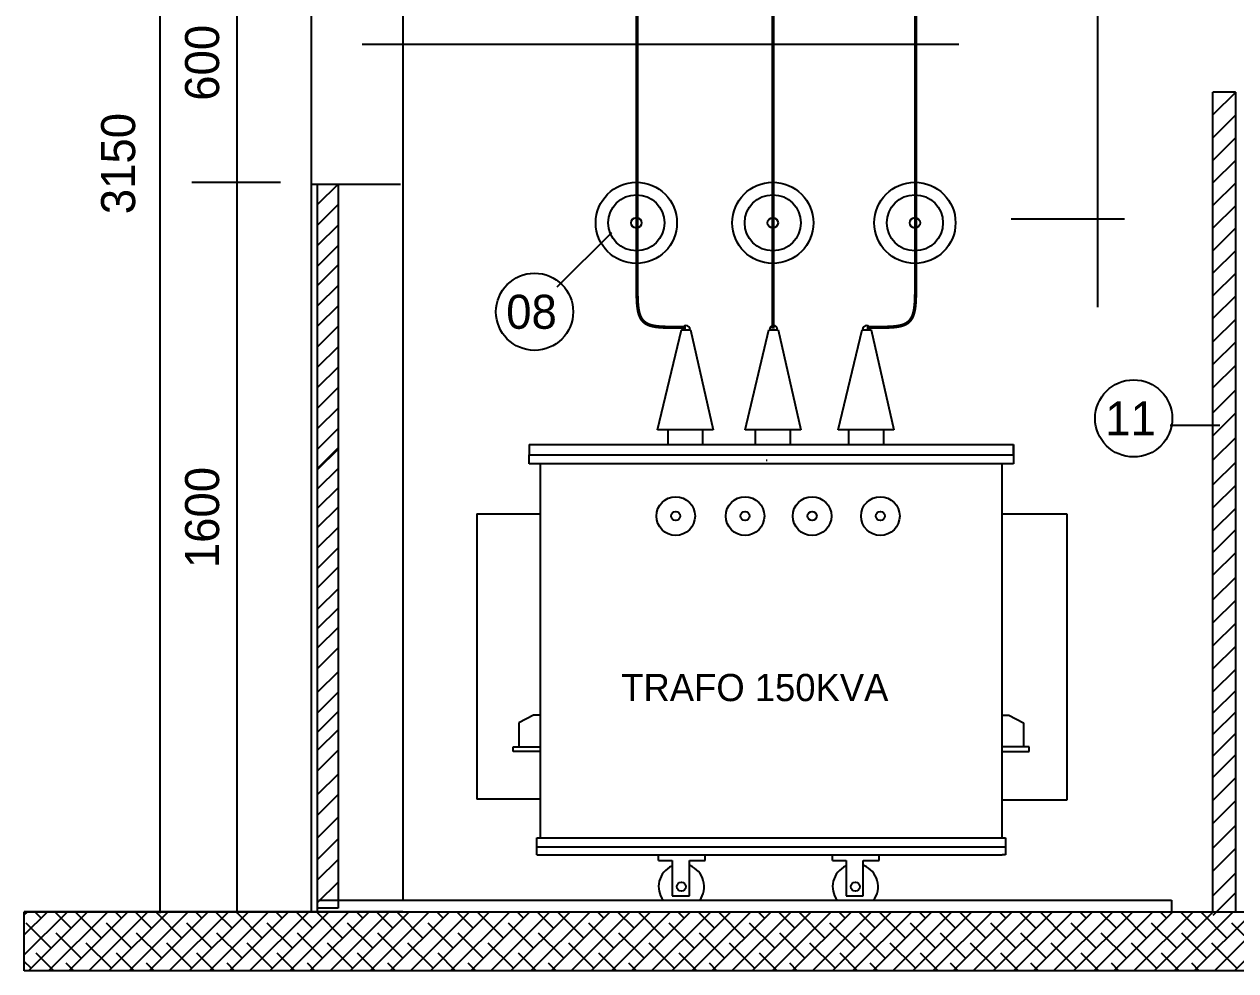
# Model space of a CAD drawing. Extents: x 0.013 to 0.842, y 0.009 to 0.544.
# Drawn here: x 0.2084 to 0.2618, y 0.127 to 0.1687 of the extents above; entities that cross this region are included whole.
import ezdxf

# ---------------------------------------------------------------- set-up
doc = ezdxf.new("R2010")
doc.units = 0
doc.header["$LTSCALE"] = 250
doc.header["$MEASUREMENT"] = 0
doc.linetypes.add('DASHED', pattern=[0.75, 0.5, -0.25])
doc.layers.get('0').update_dxf_attribs({"linetype": 'CONTINUOUS'})
doc.layers.add('DETALHES-DIVERSOS', color=7, linetype='CONTINUOUS')
doc.styles.add('ROMANS', font='TXT', dxfattribs={"height": 100})

# ---------------------------------------------------------------- blocks, each defined once
blk = doc.blocks.new('*X2')
at = {"color": 0}
for p, q in [((72330, 43868.95205724147), (72711.04794275854, 44250)), ((72330, 44045.7287525381), (72534.2712474619, 44250)), ((72330, 44222.50544783474), (72357.49455216527, 44250)), ((72367.82463805517, 43730), (72887.82463805517, 44250)), ((72478.44507162111, 44194.17382415922), (72422.61889578035, 44249.99999999998)), ((72544.6013333518, 43730), (73064.6013333518, 44250)), ((72743.61011456607, 44105.78547651091), (72599.39559107699, 44249.99999999998)), ((72721.37802864845, 43730), (73241.37802864845, 44250)), ((73008.77515751102, 44017.39712886259), (72787.80428839022, 44238.36799798338)), ((72898.15472394509, 43730), (73418.15472394509, 44250)), ((73074.93141924172, 43730), (73594.93141924172, 44250)), ((73185.55185280766, 44194.17382415922), (73129.7256769669, 44249.99999999998)), ((73251.70811453836, 43730), (73771.70811453836, 44250)), ((73450.71689575262, 44105.78547651091), (73306.50237226354, 44249.99999999998)), ((73428.48480983499, 43730), (73948.48480983499, 44250)), ((73715.88193869757, 44017.39712886259), (73494.91106957677, 44238.36799798338)), ((73605.26150513164, 43730), (74125.26150513164, 44250)), ((73782.03820042827, 43730), (74302.03820042827, 44250)), ((73892.6586339942, 44194.17382415922), (73836.83245815343, 44250)), ((73958.8148957249, 43730), (74478.8148957249, 44250)), ((74157.82367693917, 44105.78547651091), (74013.60915345009, 44249.99999999998)), ((74135.59159102154, 43730), (74655.59159102154, 44250)), ((74422.98871988412, 44017.39712886259), (74202.01785076332, 44238.36799798338)), ((74312.36828631817, 43730), (74832.36828631817, 44250)), ((74489.14498161482, 43730), (75009.14498161482, 44250)), ((74599.76541518075, 44194.17382415922), (74543.93923933999, 44249.99999999998)), ((74665.92167691146, 43730), (75185.92167691146, 44250)), ((74864.9304581257, 44105.78547651091), (74720.71593463661, 44250)), ((74842.69837220809, 43730), (75362.69837220809, 44250)), ((75130.09550107067, 44017.39712886259), (74909.12463194988, 44238.36799798338)), ((75019.47506750473, 43730), (75539.47506750473, 44250)), ((75196.25176280136, 43730), (75716.25176280136, 44250)), ((75306.8721963673, 44194.17382415922), (75251.04602052654, 44249.99999999998)), ((75373.02845809801, 43730), (75893.02845809801, 44250)), ((75572.03723931225, 44105.78547651091), (75427.82271582317, 44249.99999999998)), ((75549.80515339464, 43730), (76069.80515339464, 44250)), ((75837.2022822572, 44017.39712886259), (75616.23141313641, 44238.36799798338)), ((75726.58184869128, 43730), (76246.58184869128, 44250)), ((75903.35854398791, 43730), (76423.35854398791, 44250)), ((76013.97897755385, 44194.17382415922), (75958.15280171309, 44249.99999999998)), ((76080.13523928454, 43730), (76600.13523928454, 44250)), ((76279.1440204988, 44105.78547651091), (76134.92949700973, 44249.99999999998)), ((76256.91193458119, 43730), (76776.91193458119, 44250)), ((76544.30906344375, 44017.39712886259), (76323.33819432296, 44238.36799798338)), ((76433.68862987783, 43730), (76953.68862987783, 44250)), ((76610.46532517446, 43730), (77130.46532517446, 44250)), ((76721.0857587404, 44194.17382415922), (76665.25958289964, 44249.99999999998)), ((76787.2420204711, 43730), (77307.2420204711, 44250)), ((76986.25080168535, 44105.78547651091), (76842.03627819628, 44249.99999999998)), ((76964.01871576774, 43730), (77484.01871576774, 44250)), ((77251.4158446303, 44017.39712886259), (77030.44497550951, 44238.36799798338)), ((77140.79541106438, 43730), (77660.79541106438, 44250)), ((77317.57210636101, 43730), (77837.57210636101, 44250)), ((77428.19253992694, 44194.17382415922), (77372.36636408616, 44250)), ((77494.34880165764, 43730), (78014.34880165764, 44250)), ((77693.3575828719, 44105.78547651091), (77549.14305938283, 44249.99999999998)), ((77671.12549695428, 43730), (78191.12549695428, 44250)), ((77958.52262581685, 44017.39712886259), (77737.55175669606, 44238.36799798338)), ((77847.90219225093, 43730), (78367.90219225093, 44250)), ((78024.67888754756, 43730), (78544.67888754756, 44250)), ((78135.29932111349, 44194.17382415922), (78079.47314527273, 44249.99999999998)), ((78201.4555828442, 43730), (78721.4555828442, 44250)), ((78400.46436405844, 44105.78547651091), (78256.24984056935, 44250)), ((78378.23227814083, 43730), (78898.23227814083, 44250)), ((78665.6294070034, 44017.39712886259), (78444.65853788261, 44238.36799798338)), ((78555.00897343746, 43730), (79075.00897343746, 44250)), ((78731.78566873411, 43730), (79251.78566873411, 44250)), ((78842.40610230004, 44194.17382415922), (78786.57992645928, 44249.99999999998)), ((78908.56236403075, 43730), (79428.56236403075, 44250)), ((79107.57114524499, 44105.78547651091), (78963.35662175591, 44249.99999999998)), ((79085.33905932738, 43730), (79605.33905932738, 44250)), ((79372.73618818994, 44017.39712886259), (79151.76531906915, 44238.36799798338)), ((79262.11575462401, 43730), (79782.11575462401, 44250)), ((79438.89244992065, 43730), (79958.89244992065, 44250)), ((79549.51288348659, 44194.17382415922), (79493.68670764583, 44249.99999999998)), ((79615.6691452173, 43730), (80135.6691452173, 44250)), ((79814.67792643154, 44105.78547651091), (79670.46340294246, 44249.99999999998)), ((79792.44584051393, 43730), (80312.44584051393, 44250)), ((80079.84296937649, 44017.39712886259), (79858.8721002557, 44238.36799798338)), ((79969.22253581056, 43730), (80489.22253581056, 44250)), ((80145.9992311072, 43730), (80665.9992311072, 44250)), ((80256.61966467314, 44194.17382415922), (80200.79348883238, 44249.99999999998)), ((80322.77592640383, 43730), (80842.77592640383, 44250)), ((80521.78470761809, 44105.78547651091), (80377.57018412901, 44249.99999999998)), ((80499.55262170047, 43730), (81019.55262170047, 44250)), ((80786.94975056304, 44017.39712886259), (80565.97888144225, 44238.36799798338)), ((80676.3293169971, 43730), (81196.3293169971, 44250)), ((80853.10601229375, 43730), (81373.10601229375, 44250)), ((80963.72644585968, 44194.17382415922), (80907.9002700189, 44250)), ((81029.88270759038, 43730), (81549.88270759038, 44250)), ((81228.89148880464, 44105.78547651091), (81084.67696531556, 44249.99999999998)), ((81206.65940288702, 43730), (81726.65940288702, 44250)), ((81494.0565317496, 44017.39712886259), (81273.0856626288, 44238.36799798338)), ((81383.43609818365, 43730), (81903.43609818365, 44250)), ((81560.21279348028, 43730), (82080.21279348028, 44250)), ((81670.83322704623, 44194.17382415922), (81615.00705120547, 44249.99999999998)), ((81736.98948877693, 43730), (82256.98948877693, 44250)), ((81935.99826999118, 44105.78547651091), (81791.78374650209, 44250)), ((81913.76618407357, 43730), (82433.76618407357, 44250)), ((82201.16331293614, 44017.39712886259), (81980.19244381535, 44238.36799798338)), ((82090.5428793702, 43730), (82610.5428793702, 44250)), ((82267.31957466684, 43730), (82787.31957466684, 44250)), ((82377.94000823278, 44194.17382415922), (82322.11383239202, 44249.99999999998)), ((82444.09626996347, 43730), (82964.09626996347, 44250)), ((82643.10505117773, 44105.78547651091), (82498.89052768865, 44249.99999999998)), ((82620.87296526012, 43730), (83140.87296526012, 44250)), ((82908.27009412268, 44017.39712886259), (82687.29922500189, 44238.36799798338)), ((82797.64966055675, 43730), (83317.64966055675, 44250)), ((82974.42635585339, 43730), (83494.42635585339, 44250)), ((72566.83341926943, 43929.00878121427), (72345.86255014864, 44149.97965033507)), ((73273.94020045597, 43929.00878121427), (73052.96933133517, 44149.97965033507)), ((73981.04698164252, 43929.00878121427), (73760.07611252173, 44149.97965033507)), ((74688.15376282907, 43929.00878121427), (74467.18289370828, 44149.97965033507)), ((75395.26054401562, 43929.00878121427), (75174.28967489483, 44149.97965033507)), ((76102.36732520217, 43929.00878121427), (75881.39645608138, 44149.97965033507)), ((76809.4741063887, 43929.00878121427), (76588.50323726791, 44149.97965033507)), ((77516.58088757526, 43929.00878121427), (77295.61001845446, 44149.97965033507)), ((78223.6876687618, 43929.00878121427), (78002.71679964101, 44149.97965033507)), ((78930.79444994836, 43929.00878121427), (78709.82358082756, 44149.97965033507)), ((79637.9012311349, 43929.00878121427), (79416.93036201411, 44149.97965033507)), ((80345.00801232144, 43929.00878121427), (80124.03714320065, 44149.97965033507)), ((81052.114793508, 43929.00878121427), (80831.1439243872, 44149.97965033507)), ((81759.22157469454, 43929.00878121427), (81538.25070557375, 44149.97965033507)), ((82466.3283558811, 43929.00878121427), (82245.3574867603, 44149.97965033507)), ((83173.43513706764, 43929.00878121427), (82952.46426794685, 44149.97965033507)), ((72831.99846221438, 43840.62043356596), (72611.02759309359, 44061.59130268675)), ((73539.10524340093, 43840.62043356596), (73318.13437428014, 44061.59130268675)), ((74246.21202458747, 43840.62043356596), (74025.24115546668, 44061.59130268675)), ((74953.31880577402, 43840.62043356596), (74732.34793665323, 44061.59130268675)), ((75660.42558696057, 43840.62043356596), (75439.45471783978, 44061.59130268675)), ((76367.53236814712, 43840.62043356596), (76146.56149902633, 44061.59130268675)), ((77074.63914933367, 43840.62043356596), (76853.66828021288, 44061.59130268675)), ((77781.7459305202, 43840.62043356596), (77560.77506139941, 44061.59130268675)), ((78488.85271170676, 43840.62043356596), (78267.88184258596, 44061.59130268675)), ((79195.95949289331, 43840.62043356596), (78974.98862377251, 44061.59130268675)), ((79903.06627407986, 43840.62043356596), (79682.09540495907, 44061.59130268675)), ((80610.17305526641, 43840.62043356596), (80389.20218614562, 44061.59130268675)), ((81317.27983645294, 43840.62043356596), (81096.30896733215, 44061.59130268675)), ((82024.3866176395, 43840.62043356596), (81803.4157485187, 44061.59130268675)), ((82731.49339882605, 43840.62043356596), (82510.52252970525, 44061.59130268675)), ((73097.16350515933, 43752.23208591764), (72876.19263603854, 43973.20295503843)), ((73804.27028634588, 43752.23208591764), (73583.29941722509, 43973.20295503843)), ((74511.37706753243, 43752.23208591764), (74290.40619841164, 43973.20295503843)), ((75218.48384871897, 43752.23208591764), (74997.51297959818, 43973.20295503843)), ((75925.59062990552, 43752.23208591764), (75704.61976078473, 43973.20295503843)), ((76632.69741109207, 43752.23208591764), (76411.72654197128, 43973.20295503843)), ((77339.80419227862, 43752.23208591764), (77118.83332315783, 43973.20295503843)), ((78046.91097346517, 43752.23208591764), (77825.94010434438, 43973.20295503843)), ((78754.01775465171, 43752.23208591764), (78533.04688553092, 43973.20295503843)), ((79461.12453583826, 43752.23208591764), (79240.15366671747, 43973.20295503843)), ((80168.23131702481, 43752.23208591764), (79947.26044790402, 43973.20295503843)), ((80875.33809821136, 43752.23208591764), (80654.36722909057, 43973.20295503843)), ((81582.44487939791, 43752.23208591764), (81361.47401027712, 43973.20295503843)), ((82289.55166058445, 43752.23208591764), (82068.58079146365, 43973.20295503843)), ((82996.658441771, 43752.23208591764), (82775.6875726502, 43973.20295503843)), ((72390.05672397278, 43752.23208591764), (72330, 43812.28880989041)), ((72589.06550518706, 43730), (72434.25089779694, 43884.81460739012)), ((73296.1722863736, 43730), (73141.35767898349, 43884.81460739012)), ((74003.27906756016, 43730), (73848.46446017004, 43884.81460739012)), ((74710.38584874671, 43730), (74555.57124135659, 43884.81460739012)), ((75417.49262993326, 43730), (75262.67802254314, 43884.81460739012)), ((76124.5994111198, 43730), (75969.78480372968, 43884.81460739012)), ((76831.70619230634, 43730), (76676.89158491623, 43884.81460739012)), ((77538.8129734929, 43730), (77383.99836610278, 43884.81460739012)), ((78245.91975467945, 43730), (78091.10514728933, 43884.81460739012)), ((78953.026535866, 43730), (78798.21192847588, 43884.81460739012)), ((79660.13331705253, 43730), (79505.31870966242, 43884.81460739012)), ((80367.24009823908, 43730), (80212.42549084897, 43884.81460739012)), ((81074.34687942563, 43730), (80919.53227203552, 43884.81460739012)), ((81781.45366061218, 43730), (81626.63905322207, 43884.81460739012)), ((82488.56044179873, 43730), (82333.74583440862, 43884.81460739012)), ((72765.8422004837, 43730), (72699.4159407419, 43796.4262597418)), ((73472.94898167024, 43730), (73406.52272192844, 43796.4262597418)), ((74180.05576285679, 43730), (74113.629503115, 43796.4262597418)), ((74887.16254404334, 43730), (74820.73628430154, 43796.4262597418)), ((75594.26932522989, 43730), (75527.8430654881, 43796.4262597418)), ((76301.37610641644, 43730), (76234.94984667464, 43796.4262597418)), ((77008.48288760298, 43730), (76942.05662786118, 43796.4262597418)), ((77715.58966878953, 43730), (77649.16340904773, 43796.4262597418)), ((78422.69644997608, 43730), (78356.27019023428, 43796.4262597418)), ((79129.80323116263, 43730), (79063.37697142083, 43796.4262597418)), ((79836.91001234918, 43730), (79770.48375260738, 43796.4262597418)), ((80544.01679353572, 43730), (80477.59053379392, 43796.4262597418)), ((81251.12357472227, 43730), (81184.69731498047, 43796.4262597418)), ((81958.23035590882, 43730), (81891.80409616702, 43796.4262597418)), ((82665.33713709537, 43730), (82598.91087735357, 43796.4262597418))]:
    blk.add_line(p, q, dxfattribs=at)

msp = doc.modelspace()

# ---------------------------------------------------------------- linework, layer by layer
at = {"layer": 'DETALHES-DIVERSOS'}
for p, q in [((0.2143999999999997, 0.1295), (0.2143999999999997, 0.1954000000000015)), ((0.2177999999999993, 0.1295), (0.2177999999999993, 0.1954000000000015)), ((0.2557000000000008, 0.1900999999999986), (0.2557000000000008, 0.1561999999999971)), ((0.2210624773257441, 0.1897283230905159), (0.2210624773257441, 0.1295610379342688)), ((0.2250951322452893, 0.1896782254342688), (0.2250951322452893, 0.1300620144967688)), ((0.2232999999999993, 0.1678000000000029), (0.2496000000000004, 0.1678000000000029)), ((0.2617941744174241, 0.1656815631095888), (0.260789208483624, 0.1646767549745273)), ((0.2607899187319945, 0.1295610379342688), (0.2607899187319945, 0.1656814480905159)), ((0.2617918718569945, 0.1656814480905159), (0.2607899187319945, 0.1656814480905159)), ((0.2617918718569945, 0.1656814480905159), (0.2617918718569945, 0.1295610379342688)), ((0.2617941744174241, 0.1646767549745273), (0.260789208483624, 0.1636719468394658)), ((0.2617941744174241, 0.1636794504983191), (0.260789208483624, 0.1626746423632576)), ((0.2617941744174241, 0.1626842618457886), (0.260789208483624, 0.1616794537107271)), ((0.2197000000000007, 0.1616999999999971), (0.2157999999999993, 0.1616999999999971)), ((0.2210873197452893, 0.1616235379342688), (0.2249949369327897, 0.1616235379342688)), ((0.2213378080265393, 0.1296111355905159), (0.2213378080265393, 0.1616235379342688)), ((0.2213378080265393, 0.1616235379342688), (0.2222395658390397, 0.1616235379342688)), ((0.2222395658390397, 0.1616235379342688), (0.2213378080265393, 0.160721780121763)), ((0.2222395658390397, 0.1616235379342688), (0.2222395658390397, 0.1297113309030174)), ((0.2617941744174241, 0.1616890731932581), (0.260789208483624, 0.1606842650581966)), ((0.2222395658390397, 0.160721780121763), (0.2213378080265393, 0.1598200223092645)), ((0.2617941744174241, 0.1606907050242662), (0.260789208483624, 0.1596858968892048)), ((0.2222395658390397, 0.1598200223092645), (0.2213378080265393, 0.1589182644967659)), ((0.2518999999999997, 0.1600999999999986), (0.2568999999999996, 0.1600999999999986)), ((0.2617941744174241, 0.1596955163717357), (0.260789208483624, 0.1586907082366743)), ((0.2318999999999997, 0.1570999999999986), (0.2342999999999993, 0.1595)), ((0.2222395658390397, 0.1589182644967659), (0.2213378080265393, 0.1580165066842674)), ((0.2617941744174241, 0.1587003277192053), (0.260789208483624, 0.1576955195841511)), ((0.2222395658390397, 0.1580666043405145), (0.2213378080265393, 0.1571648465280159)), ((0.2617941744174241, 0.1577019595502206), (0.260789208483624, 0.1566971514151592)), ((0.2222395658390397, 0.1571648465280159), (0.2213378080265393, 0.1562630887155174)), ((0.2617941744174241, 0.1567067708976902), (0.260789208483624, 0.1557019627626287)), ((0.2222395658390397, 0.1562630887155174), (0.2213378080265393, 0.1553613309030188)), ((0.2222395658390397, 0.1553613309030188), (0.2213378080265393, 0.154459573090513)), ((0.2617941744174241, 0.1556766075640771), (0.260789208483624, 0.1546717994290157)), ((0.2363170072452904, 0.1508024441842645), (0.2373690580265393, 0.155211037934263)), ((0.2373690580265393, 0.155211037934263), (0.2377698392765396, 0.155211037934263)), ((0.2373690580265393, 0.155211037934263), (0.2377698392765396, 0.155211037934263)), ((0.2377698392765396, 0.155211037934263), (0.2387717924015397, 0.1508024441842645)), ((0.24017452677654, 0.1508024441842645), (0.2412265775577889, 0.155211037934263)), ((0.2412265775577889, 0.155211037934263), (0.2416273588077893, 0.155211037934263)), ((0.2412265775577889, 0.155211037934263), (0.2416273588077893, 0.155211037934263)), ((0.2416273588077893, 0.155211037934263), (0.2426293119327893, 0.1508024441842645)), ((0.2442825345890396, 0.1508024441842645), (0.2453345853702904, 0.155211037934263)), ((0.2453345853702904, 0.155211037934263), (0.2457353666202889, 0.155211037934263)), ((0.2453345853702904, 0.155211037934263), (0.2457353666202889, 0.155211037934263)), ((0.2457353666202889, 0.155211037934263), (0.246737319745289, 0.1508024441842645)), ((0.2222395658390397, 0.154459573090513), (0.2213378080265393, 0.1535578152780145)), ((0.2617941744174241, 0.1546814189115539), (0.260789208483624, 0.1536766107764925)), ((0.2222395658390397, 0.1535578152780145), (0.2213378080265393, 0.1526560574655159)), ((0.2617941744174241, 0.1536512555779409), (0.260789208483624, 0.1526464474428794)), ((0.2222395658390397, 0.1526560574655159), (0.2213378080265393, 0.1517542996530174)), ((0.2617941744174241, 0.1525575019151002), (0.260789208483624, 0.1515526937800387)), ((0.2222395658390397, 0.1517542996530174), (0.2213378080265393, 0.1508525418405189)), ((0.2617941744174241, 0.1515432361638014), (0.260789208483624, 0.1505384280287399)), ((0.2222395658390397, 0.1508525418405189), (0.2213378080265393, 0.149950784028013)), ((0.2387717924015397, 0.1508024441842645), (0.2363170072452904, 0.1508024441842645)), ((0.2387717924015397, 0.1508024441842645), (0.2363170072452904, 0.1508024441842645)), ((0.2367678861515397, 0.1508024441842645), (0.2367678861515397, 0.1501511746530159)), ((0.2383209134952904, 0.1501511746530159), (0.2383209134952904, 0.1508024441842645)), ((0.2426293119327893, 0.1508024441842645), (0.24017452677654, 0.1508024441842645)), ((0.2426293119327893, 0.1508024441842645), (0.24017452677654, 0.1508024441842645)), ((0.2406254056827893, 0.1508024441842645), (0.2406254056827893, 0.1501511746530159)), ((0.24217843302654, 0.1501511746530159), (0.24217843302654, 0.1508024441842645)), ((0.246737319745289, 0.1508024441842645), (0.2442825345890396, 0.1508024441842645)), ((0.246737319745289, 0.1508024441842645), (0.2442825345890396, 0.1508024441842645)), ((0.2447334134952889, 0.1508024441842645), (0.2447334134952889, 0.1501511746530159)), ((0.2462864408390396, 0.1501511746530159), (0.2462864408390396, 0.1508024441842645)), ((0.2588999999999996, 0.151), (0.2611000000000004, 0.151)), ((0.23065597208904, 0.1501511746530159), (0.23065597208904, 0.149700295746763)), ((0.23065597208904, 0.1501511746530159), (0.2519975736515389, 0.1501511746530159)), ((0.2519975736515389, 0.149700295746763), (0.2519975736515389, 0.1501511746530159)), ((0.2519975736515389, 0.1501511746530159), (0.2519975736515389, 0.1492995144967645)), ((0.2617941744174241, 0.1504590210503375), (0.260789208483624, 0.149454212915276)), ((0.2222395658390397, 0.1500008816842674), (0.2213378080265393, 0.1490991238717688)), ((0.2222395658390397, 0.149950784028013), (0.2213378080265393, 0.1490490262155145)), ((0.23065597208904, 0.149700295746763), (0.2519975736515389, 0.149700295746763)), ((0.23065597208904, 0.1492995144967645), (0.23065597208904, 0.149700295746763)), ((0.2222395658390397, 0.1490991238717688), (0.2213378080265393, 0.148197366059263)), ((0.2519975736515389, 0.1492995144967645), (0.23065597208904, 0.1492995144967645)), ((0.23115694865154, 0.1328173855905188), (0.23115694865154, 0.1492995144967645)), ((0.2411516374819949, 0.149449807465513), (0.2411015398257441, 0.149449807465513)), ((0.2514965970890389, 0.1328173855905188), (0.2514965970890389, 0.1492995144967645)), ((0.2617941744174241, 0.1493716264204195), (0.260789208483624, 0.148366818285358)), ((0.2222395658390397, 0.1482474637155174), (0.2213378080265393, 0.1473457059030188)), ((0.2617941744174241, 0.1483573606691207), (0.260789208483624, 0.1473525525340592)), ((0.2222395658390397, 0.1473958035592659), (0.2213378080265393, 0.1464940457467674)), ((0.2617941744174241, 0.1473462744342832), (0.260789208483624, 0.1463414662992218)), ((0.2222395658390397, 0.1464940457467674), (0.2213378080265393, 0.1455922879342688)), ((0.2617941744174241, 0.1464019580451422), (0.260789208483624, 0.1453971499100808)), ((0.2222395658390397, 0.1455922879342688), (0.2213378080265393, 0.144690530121763)), ((0.2617941744174241, 0.1453908718103048), (0.260789208483624, 0.1443860636752434)), ((0.2222395658390397, 0.1447406277780174), (0.2213378080265393, 0.1438388699655188)), ((0.2617941744174241, 0.1443034771803796), (0.260789208483624, 0.1432986690453181)), ((0.2222395658390397, 0.1437887723092645), (0.2213378080265393, 0.1428870144967659)), ((0.2617941744174241, 0.1432892114290808), (0.260789208483624, 0.1422844032940193)), ((0.2222395658390397, 0.142937112153013), (0.2213378080265393, 0.1420353543405145)), ((0.2222395658390397, 0.1420854519967688), (0.2213378080265393, 0.141183694184263)), ((0.2617941744174241, 0.142274945677782), (0.260789208483624, 0.1412701375427205)), ((0.2617941744174241, 0.142274945677782), (0.260789208483624, 0.1412701375427205)), ((0.2222395658390397, 0.141183694184263), (0.2213378080265393, 0.1402819363717645)), ((0.2617941744174241, 0.1412638594429445), (0.260789208483624, 0.140259051307883)), ((0.2222395658390397, 0.1401316434030159), (0.2213378080265393, 0.1392298855905174)), ((0.2617941744174241, 0.1402495936916457), (0.260789208483624, 0.1392447855565843)), ((0.2222395658390397, 0.1392298855905174), (0.2213378080265393, 0.1383281277780188)), ((0.2617941744174241, 0.1393084568189661), (0.260789208483624, 0.1383036486839046)), ((0.2222395658390397, 0.1383782254342659), (0.2213378080265393, 0.1374764676217674)), ((0.2617941744174241, 0.1383671607436699), (0.260789208483624, 0.137362511811225)), ((0.2308563627140393, 0.1382279324655174), (0.2302050931827889, 0.1378772488717659)), ((0.2302050931827889, 0.1378772488717659), (0.2302050931827889, 0.1368251980905188)), ((0.23115694865154, 0.1382279324655174), (0.2308563627140393, 0.1382279324655174)), ((0.2514965970890389, 0.1368251980905188), (0.2514965970890389, 0.1382279324655174)), ((0.2514965970890389, 0.1382279324655174), (0.2517971830265397, 0.1382279324655174)), ((0.2517971830265397, 0.1382279324655174), (0.25244845255779, 0.1378772488717659)), ((0.25244845255779, 0.1378772488717659), (0.25244845255779, 0.1368251980905188)), ((0.2222395658390397, 0.1375766629342688), (0.2213378080265393, 0.136674905121763)), ((0.2617941744174241, 0.1374261830736068), (0.260789208483624, 0.1364213749385453)), ((0.2222395658390397, 0.136674905121763), (0.2213378080265393, 0.1357731473092645)), ((0.229954604901539, 0.1368251980905188), (0.23115694865154, 0.1368251980905188)), ((0.229954604901539, 0.1366248074655159), (0.229954604901539, 0.1368251980905188)), ((0.25269894083904, 0.1368251980905188), (0.2514965970890389, 0.1368251980905188)), ((0.25269894083904, 0.1366248074655159), (0.25269894083904, 0.1368251980905188)), ((0.23115694865154, 0.1366248074655159), (0.229954604901539, 0.1366248074655159)), ((0.2514965970890389, 0.1366248074655159), (0.25269894083904, 0.1366248074655159)), ((0.2617941744174241, 0.1364850462009272), (0.260789208483624, 0.1354802380658657)), ((0.2222395658390397, 0.1356228543405159), (0.2213378080265393, 0.1347210965280174)), ((0.2617941744174241, 0.1354707804496284), (0.260789208483624, 0.1344659723145669)), ((0.2222395658390397, 0.1347210965280174), (0.2213378080265393, 0.1338193387155188)), ((0.2617941744174241, 0.1344565146983296), (0.260789208483624, 0.1334517065632681)), ((0.2222395658390397, 0.1337191434030174), (0.2213378080265393, 0.1328173855905188)), ((0.2617941744174241, 0.1333691200684043), (0.260789208483624, 0.1323643119333428)), ((0.2222395658390397, 0.1327672879342645), (0.2213378080265393, 0.1318655301217659)), ((0.2310066556827897, 0.1328173855905188), (0.2516468900577893, 0.1328173855905188)), ((0.2310066556827897, 0.1320659207467688), (0.2310066556827897, 0.1328173855905188)), ((0.2310066556827897, 0.132416604340513), (0.2516468900577893, 0.132416604340513)), ((0.2516468900577893, 0.1328173855905188), (0.2516468900577893, 0.1320659207467688)), ((0.2222395658390397, 0.1318655301217659), (0.2213378080265393, 0.1309637723092674)), ((0.2310066556827897, 0.1320659207467688), (0.2508954252140393, 0.1320659207467688)), ((0.2363170072452904, 0.1320659207467688), (0.23842110880779, 0.1320659207467688)), ((0.2363671049015393, 0.1318154324655188), (0.2363671049015393, 0.1320659207467688)), ((0.23842110880779, 0.1318154324655188), (0.23842110880779, 0.1320659207467688)), ((0.2439819486515389, 0.1320659207467688), (0.2460860502140404, 0.1320659207467688)), ((0.2439819486515389, 0.1320659207467688), (0.2460860502140404, 0.1320659207467688)), ((0.2440320463077896, 0.1318154324655188), (0.2440320463077896, 0.1320659207467688)), ((0.2460860502140404, 0.1318154324655188), (0.2460860502140404, 0.1320659207467688)), ((0.2508954252140393, 0.1320659207467688), (0.2514965970890389, 0.1320659207467688)), ((0.2516468900577893, 0.1320659207467688), (0.2514965970890389, 0.1320659207467688)), ((0.2617941744174241, 0.1323548543171055), (0.260789208483624, 0.131350046182044)), ((0.2363671049015393, 0.1318154324655188), (0.2369682767765389, 0.1318154324655188)), ((0.2369682767765389, 0.1318154324655188), (0.2369682767765389, 0.1302624051217645)), ((0.2377197416202889, 0.1302624051217645), (0.2377197416202889, 0.1318154324655188)), ((0.2377197416202889, 0.1318154324655188), (0.23842110880779, 0.1318154324655188)), ((0.2440320463077896, 0.1318154324655188), (0.2446332181827893, 0.1318154324655188)), ((0.2446332181827893, 0.1318154324655188), (0.2446332181827893, 0.1302624051217645)), ((0.2453846830265393, 0.1318154324655188), (0.2460860502140404, 0.1318154324655188)), ((0.2453846830265393, 0.1302624051217645), (0.2453846830265393, 0.1318154324655188)), ((0.2222395658390397, 0.1308635769967659), (0.2213378080265393, 0.1299618191842674)), ((0.2617941744174241, 0.1312706392036489), (0.260789208483624, 0.1302658310685874)), ((0.2369682767765389, 0.1302624051217645), (0.2377197416202889, 0.1302624051217645)), ((0.2446332181827893, 0.1302624051217645), (0.2453846830265393, 0.1302624051217645)), ((0.2617941744174241, 0.1304026312095884), (0.260789208483624, 0.129397823074527)), ((0.22138790568279, 0.1300620144967688), (0.25896114787029, 0.1300620144967688)), ((0.25896114787029, 0.1300620144967688), (0.25896114787029, 0.1295610379342688)), ((0.2084126127140389, 0.1269559598092674), (0.2084126127140389, 0.1295610379342688)), ((0.2084126127140389, 0.1295610379342688), (0.3028967924015397, 0.1295610379342688)), ((0.2250951322452893, 0.1295610379342688), (0.2084126127140389, 0.1295610379342688)), ((0.2222395658390397, 0.1297113309030174), (0.2213378080265393, 0.1297113309030174)), ((0.3028967924015397, 0.1269559598092674), (0.2084126127140389, 0.1269559598092674))]:
    msp.add_line(p, q, dxfattribs=at)
at = {"layer": 'DETALHES-DIVERSOS', "const_width": 0.00015029296875}
for points in [[(0.23541524943279, 0.1572650418405174), (0.23541524943279, 0.183766701996763)], [(0.2414021257632448, 0.1837106111069879), (0.2414021257632448, 0.1552611355905174)], [(0.24768917521404, 0.1572650418405174), (0.24768917521404, 0.183766701996763)], [(0.2375694486515404, 0.1553112332467645), (0.2372683897869465, 0.1553114289407386), (0.2370020666019791, 0.1553127987985208), (0.2367676415340775, 0.1553165169839485), (0.2365622770206792, 0.1553237576608299), (0.2363831354992272, 0.1553356949929803), (0.2362273794071553, 0.1553535031442298), (0.2360921711819046, 0.1553783562783792), (0.2359746732609147, 0.1554114285592659), (0.2358723416225785, 0.155453698456724), (0.2357838064091084, 0.1555053616647347), (0.2357079913036705, 0.1555664181832908), (0.235643819989431, 0.1556368680123924), (0.235590216149556, 0.1557167111520394), (0.2355461034672135, 0.1558059476022318), (0.2355104056255696, 0.1559045773629769), (0.2354820463077886, 0.1560126004342674), (0.2354599981205338, 0.1561301146630867), (0.2354434293644299, 0.1562576092843665), (0.2354315572636005, 0.1563956713800071), (0.2354235990421639, 0.1565448880319236), (0.2354187719242455, 0.1567058463220237), (0.2354162931339615, 0.1568791333322151), (0.2354153798954358, 0.1570653361444129), (0.23541524943279, 0.1572650418405174)], [(0.2455349759952897, 0.1553112332467645), (0.2458360348598835, 0.1553114289407386), (0.2461023580448491, 0.1553127987985208), (0.2463367831127525, 0.1553165169839485), (0.246542147626149, 0.1553237576608299), (0.2467212891476029, 0.1553356949929803), (0.2468770452396748, 0.1553535031442298), (0.2470122534649254, 0.1553783562783792), (0.2471297513859136, 0.1554114285592659), (0.2472320830242516, 0.155453698456724), (0.2473206182377217, 0.1555053616647347), (0.2473964333431595, 0.1555664181832908), (0.247460604657399, 0.1556368680123924), (0.247514208497274, 0.1557167111520394), (0.2475583211796147, 0.1558059476022318), (0.2475940190212605, 0.1559045773629769), (0.2476223783390397, 0.1560126004342674), (0.2476444265262945, 0.1561301146630867), (0.2476609952823983, 0.1562576092843665), (0.2476728673832295, 0.1563956713800071), (0.2476808256046643, 0.1565448880319236), (0.2476856527225846, 0.1567058463220237), (0.2476881315128685, 0.1568791333322151), (0.2476890447513924, 0.1570653361444129), (0.24768917521404, 0.1572650418405174)]]:
    msp.add_lwpolyline(points, dxfattribs=at)
at = {"layer": 'DETALHES-DIVERSOS', "linetype": 'DASHED'}
for points in [[(0.2283514799015393, 0.1470952176217688), (0.23115694865154, 0.1470952176217688)], [(0.2283514799015393, 0.1470952176217688), (0.2283514799015393, 0.1345207059030145)], [(0.2514965970890389, 0.1470952176217688), (0.2543521634952904, 0.1470952176217688), (0.2543521634952904, 0.1467445340280174)], [(0.2543521634952904, 0.1470952176217688), (0.2543521634952904, 0.1344706082467674), (0.2515466947452897, 0.1344706082467674)], [(0.23115694865154, 0.1345207059030145), (0.2283514799015393, 0.1345207059030145)]]:
    msp.add_lwpolyline(points, dxfattribs=at)
at = {"layer": 'DETALHES-DIVERSOS'}
for centre, radius in [((0.2353851908390389, 0.1599200112131876), 0.001789815273027789), ((0.2413969095890388, 0.1599200112131876), 0.001789815273027789), ((0.2476591166202888, 0.1599200112131876), 0.001789815273027789), ((0.2353851908390389, 0.1599200112131876), 0.001236485358779602), ((0.2413969095890388, 0.1599200112131876), 0.001236485358779602), ((0.2476591166202888, 0.1599200112131876), 0.001236485358779602), ((0.2353851908390389, 0.1599200112131876), 0.000230449311187921), ((0.2413969095890388, 0.1599200112131876), 0.000230449311187921), ((0.2476591166202888, 0.1599200112131876), 0.000230449311187921), ((0.2308999999999997, 0.156), 0.0017), ((0.2572999999999993, 0.1513000000000029), 0.0017), ((0.2371185697452893, 0.1469950223092674), 0.0008516601562500001), ((0.24017452677654, 0.1469950223092674), 0.0008516601562500001), ((0.2431302884952893, 0.1469950223092674), 0.0008516601562500001), ((0.2461361478702893, 0.1469950223092674), 0.0008516601562500001), ((0.2371185697452893, 0.1469950223092674), 0.000200390625), ((0.24017452677654, 0.1469950223092674), 0.000200390625), ((0.2431302884952893, 0.1469950223092674), 0.000200390625), ((0.2461361478702893, 0.1469950223092674), 0.000200390625), ((0.2373690580265393, 0.130663186371763), 0.000200390625), ((0.2450339994327897, 0.130663186371763), 0.000200390625)]:
    msp.add_circle(centre, radius, dxfattribs=at)
for centre, radius, start, end in [((0.2375694486515404, 0.155211037934263), 0.000180629668389944, 0, 180), ((0.24142696818279, 0.155211037934263), 0.000180629668389944, 0, 180), ((0.2455349759952897, 0.155211037934263), 0.000180629668389944, 0, 180), ((0.2373690580265393, 0.130663186371763), 0.001001953125, 115.201123645475, 216.869897645844), ((0.2373690580265393, 0.130663186371763), 0.001001953125, 323.130102354156, 67.61986494804044), ((0.2450339994327897, 0.130663186371763), 0.001001953125, 115.201123645475, 216.869897645844), ((0.2450339994327897, 0.130663186371763), 0.001001953125, 323.130102354156, 67.61986494804044)]:
    msp.add_arc(centre, radius, start, end, dxfattribs=at)

# ---------------------------------------------------------------- block references
at = {"layer": 'DETALHES-DIVERSOS', "xscale": 5.009765625e-06, "yscale": 5.009765625e-06, "zscale": 5.009765625e-06}
msp.add_blockref('*X2', (-0.1539437349422096, -0.09212109097198118), dxfattribs=at)

# ---------------------------------------------------------------- texts
at = {"layer": 'DETALHES-DIVERSOS', "style": 'ROMANS'}
for s, p in [('600', (0.217, 0.1653000000000029)), ('3150', (0.2132999999999993, 0.1603000000000029)), ('1600', (0.217, 0.1446999999999971))]:
    msp.add_text(s, height=0.0015, rotation=90, dxfattribs=at).set_placement(p)
for s, height, p in [('08', 0.0015, (0.2296499999999997, 0.15525)), ('11', 0.0015, (0.2560499999999993, 0.1505500000000029)), ('TRAFO 150KVA', 0.0012, (0.2347199999999993, 0.1388399999999965))]:
    msp.add_text(s, height=height, dxfattribs=at).set_placement(p)

doc.saveas('drawing.dxf')
